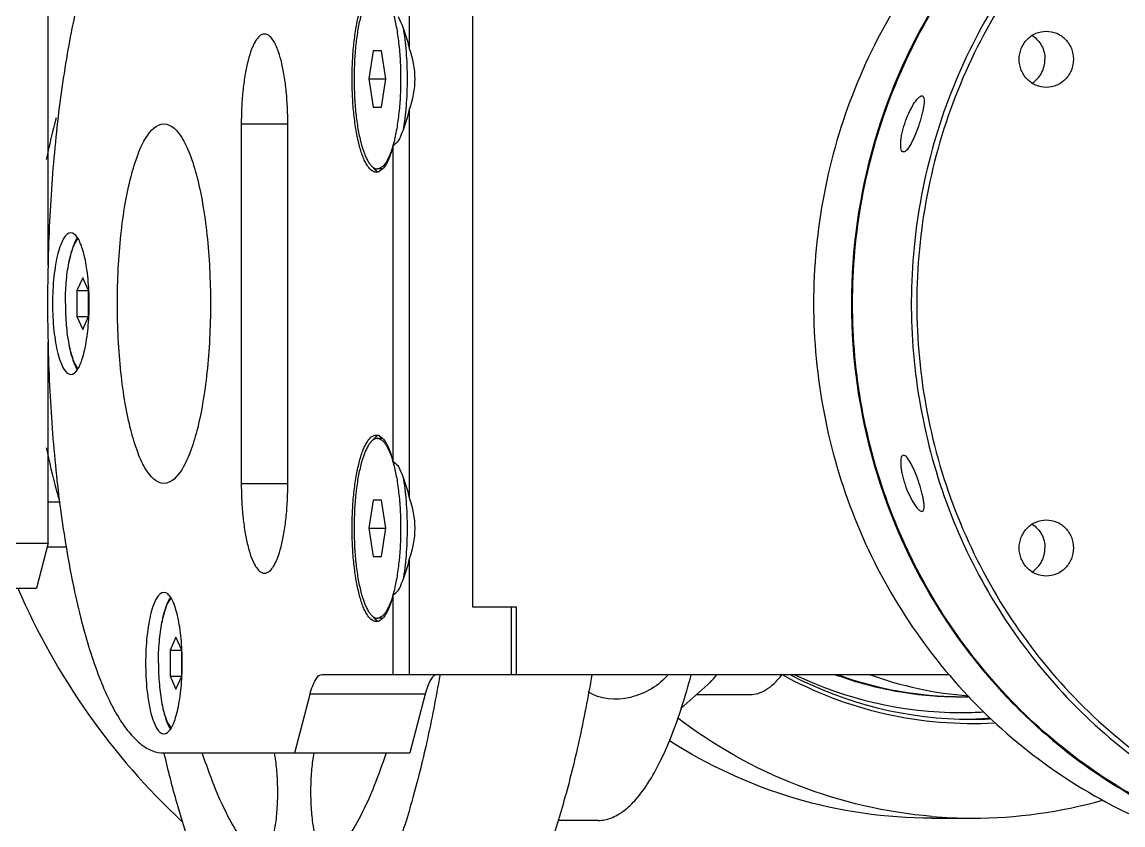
# Model space of a CAD drawing. Header units: millimetres. Extents: x 0 to 841, y 0 to 594.
# Drawn here: x 559.56 to 584.05, y 220.45 to 238.32 of the extents above; entities that cross this region are included whole.
import ezdxf

# ---------------------------------------------------------------- set-up
doc = ezdxf.new("R2010")
doc.units = ezdxf.units.MM
doc.header["$LTSCALE"] = 46.255
doc.layers.get('0').update_dxf_attribs({"linetype": 'CONTINUOUS'})
doc.layers.add('APSF_BLANK_LAYER', color=7, linetype='CONTINUOUS')
doc.layers.add('AXIS', color=7, linetype='CONTINUOUS')

msp = doc.modelspace()

# ---------------------------------------------------------------- linework, layer by layer
at = {"color": 7, "linetype": 'CONTINUOUS'}
for p, q in [((560.142, 232.91), (560.142, 245.725)), ((569.585, 238.805), (569.585, 225.305)), ((567.372, 237.68), (567.279, 237.055)), ((567.559, 237.68), (567.372, 237.68)), ((567.653, 237.055), (567.559, 237.68)), ((567.279, 237.055), (567.653, 237.055)), ((567.279, 237.055), (567.372, 236.43)), ((567.559, 236.43), (567.653, 237.055)), ((567.372, 236.43), (567.559, 236.43)), ((567.573, 235.055), (567.466, 235.055)), ((560.142, 233.396), (560.161, 233.415)), ((560.913, 232.632), (560.784, 232.344)), ((561.043, 232.344), (560.913, 232.632)), ((560.784, 232.344), (561.043, 232.344)), ((560.784, 232.344), (560.784, 231.766)), ((561.043, 231.766), (561.043, 232.344)), ((560.784, 231.766), (561.043, 231.766)), ((560.784, 231.766), (560.913, 231.478)), ((560.913, 231.478), (561.043, 231.766)), ((560.142, 226.725), (560.142, 231.2)), ((567.573, 229.055), (567.466, 229.055)), ((567.372, 227.68), (567.279, 227.055)), ((567.559, 227.68), (567.372, 227.68)), ((567.653, 227.055), (567.559, 227.68)), ((567.279, 227.055), (567.653, 227.055)), ((567.279, 227.055), (567.372, 226.43)), ((567.559, 226.43), (567.653, 227.055)), ((558.934, 226.725), (560.142, 226.725)), ((560.142, 226.725), (559.883, 225.725)), ((567.372, 226.43), (567.559, 226.43)), ((558.028, 225.725), (559.883, 225.725)), ((569.585, 225.305), (570.551, 225.305)), ((570.454, 223.805), (570.454, 225.305)), ((570.551, 225.305), (570.551, 223.805)), ((567.573, 225.055), (567.466, 225.055)), ((562.984, 224.632), (562.854, 224.344)), ((563.113, 224.344), (562.984, 224.632)), ((562.854, 224.344), (563.113, 224.344)), ((562.854, 224.344), (562.854, 223.766)), ((563.113, 223.766), (563.113, 224.344)), ((562.854, 223.766), (563.113, 223.766)), ((562.854, 223.766), (562.984, 223.478)), ((562.984, 223.478), (563.113, 223.766)), ((566.244, 223.805), (580.184, 223.805)), ((568.856, 223.792), (568.855, 223.785)), ((565.63, 222.055), (565.969, 223.366)), ((568.529, 223.366), (565.969, 223.366)), ((568.529, 223.366), (568.19, 222.055)), ((562.718, 222.055), (568.19, 222.055))]:
    msp.add_line(p, q, dxfattribs=at)
for centre, radius, start, end in [((575.743, 232.067), 15.964, 165.0246, 168.4504), ((565.25, 236.305), 2.666, 344.0113, 344.4153), ((575.743, 232.043), 15.964, 191.5496, 194.9754), ((565.25, 227.805), 2.666, 15.5847, 15.9887), ((575.709, 232.034), 15.928, 194.9763, 196.0379), ((565.25, 226.305), 2.666, 344.0113, 344.4153), ((580.511, 231.498), 8.193, 249.9315, 269.985), ((581.228, 231.517), 8.212, 249.9479, 265.7329), ((580.677, 231.429), 8.624, 270.0013, 272.7612), ((580.701, 231.318), 10.713, 270.0124, 285.6957)]:
    msp.add_arc(centre, radius, start, end, dxfattribs=at)
for points, knots in [([(589.247, 219.587), (588.495, 219.643), (586.996, 219.902), (584.862, 220.717), (582.913, 221.928), (581.216, 223.494), (579.832, 225.359), (578.808, 227.457), (578.179, 229.715), (577.967, 232.055), (578.179, 234.395), (578.808, 236.653), (579.832, 238.751), (581.216, 240.616), (582.913, 242.182), (584.862, 243.393), (586.996, 244.208), (588.495, 244.467), (589.247, 244.523)], [0, 0, 0, 0, 0.061424, 0.123047, 0.184987, 0.247314, 0.310043, 0.373132, 0.436494, 0.5, 0.563506, 0.626867, 0.689957, 0.752686, 0.815013, 0.876953, 0.938576, 1, 1, 1, 1]), ([(590.116, 244.482), (589.358, 244.397), (587.851, 244.076), (585.726, 243.163), (583.804, 241.853), (582.157, 240.192), (580.843, 238.24), (579.907, 236.068), (579.383, 233.752), (579.29, 231.376), (579.63, 229.025), (580.392, 226.781), (581.549, 224.725), (583.059, 222.931), (584.87, 221.464), (586.917, 220.375), (589.126, 219.706), (590.656, 219.555), (591.418, 219.555)], [0, 0, 0, 0, 0.061464, 0.12316, 0.185197, 0.247633, 0.310471, 0.373656, 0.437084, 0.500619, 0.564112, 0.627416, 0.690413, 0.753025, 0.815229, 0.877061, 0.938606, 1, 1, 1, 1]), ([(591.444, 244.455), (590.661, 244.455), (589.089, 244.295), (586.826, 243.583), (584.741, 242.427), (582.915, 240.874), (581.417, 238.982), (580.305, 236.826), (579.621, 234.487), (579.39, 232.055), (579.621, 229.623), (580.305, 227.284), (581.417, 225.128), (582.915, 223.236), (584.741, 221.683), (586.826, 220.527), (589.089, 219.815), (590.661, 219.655), (591.444, 219.655)], [0, 0, 0, 0, 0.061433, 0.123029, 0.18493, 0.247223, 0.309939, 0.373043, 0.436442, 0.5, 0.563558, 0.626957, 0.690061, 0.752777, 0.81507, 0.876971, 0.938567, 1, 1, 1, 1]), ([(562.718, 242.055), (562.632, 242.055), (562.448, 242.018), (562.191, 241.862), (561.945, 241.614), (561.708, 241.278), (561.481, 240.856), (561.176, 240.14), (560.847, 239.052), (560.536, 237.549), (560.305, 235.838), (560.162, 233.983), (560.114, 232.055), (560.162, 230.127), (560.305, 228.272), (560.536, 226.561), (560.847, 225.058), (561.176, 223.97), (561.481, 223.254), (561.708, 222.832), (561.945, 222.496), (562.191, 222.248), (562.448, 222.092), (562.632, 222.055), (562.718, 222.055)], [0, 0, 0, 0, 0.011999, 0.02546, 0.041394, 0.060358, 0.082588, 0.108128, 0.168733, 0.240732, 0.321847, 0.409301, 0.5, 0.590699, 0.678153, 0.759268, 0.831267, 0.891872, 0.917412, 0.939642, 0.958606, 0.97454, 0.988001, 1, 1, 1, 1]), ([(567.466, 239.055), (567.449, 239.055), (567.412, 239.048), (567.36, 239.016), (567.311, 238.967), (567.264, 238.9), (567.218, 238.815), (567.157, 238.672), (567.092, 238.454), (567.029, 238.154), (566.983, 237.812), (566.955, 237.441), (566.945, 237.055), (566.955, 236.669), (566.983, 236.298), (567.029, 235.956), (567.092, 235.656), (567.157, 235.438), (567.218, 235.295), (567.264, 235.21), (567.311, 235.143), (567.36, 235.094), (567.412, 235.062), (567.449, 235.055), (567.466, 235.055)], [0, 0, 0, 0, 0.011999, 0.02546, 0.041394, 0.060358, 0.082588, 0.108128, 0.168733, 0.240732, 0.321847, 0.409301, 0.5, 0.590699, 0.678153, 0.759268, 0.831267, 0.891872, 0.917412, 0.939642, 0.958606, 0.97454, 0.988001, 1, 1, 1, 1]), ([(567.818, 238.521), (567.846, 238.419), (567.895, 238.198), (567.945, 237.845), (567.977, 237.458), (567.987, 237.055), (567.977, 236.652), (567.945, 236.265), (567.895, 235.912), (567.846, 235.691), (567.818, 235.589)], [0, 0, 0, 0, 0.10702, 0.229165, 0.361871, 0.5, 0.638129, 0.770835, 0.89298, 1, 1, 1, 1]), ([(568.033, 238.209), (568.067, 238.028), (568.114, 237.644), (568.136, 237.055), (568.114, 236.466), (568.067, 236.082), (568.033, 235.901)], [0, 0, 0, 0, 0.238612, 0.5, 0.761388, 1, 1, 1, 1]), ([(582.035, 238.021), (582.078, 237.993), (582.158, 237.925), (582.248, 237.797), (582.304, 237.65), (582.317, 237.545), (582.317, 237.493)], [0, 0, 0, 0, 0.247243, 0.496627, 0.747789, 1, 1, 1, 1]), ([(582.035, 236.964), (582.078, 236.992), (582.158, 237.06), (582.248, 237.188), (582.304, 237.335), (582.317, 237.44), (582.317, 237.493)], [0, 0, 0, 0, 0.247243, 0.496627, 0.747789, 1, 1, 1, 1]), ([(561.683, 232.055), (561.683, 232.315), (561.696, 232.826), (561.753, 233.568), (561.845, 234.253), (561.97, 234.854), (562.101, 235.288), (562.224, 235.577), (562.362, 235.837), (562.552, 236.055), (562.718, 236.055)], [0, 0, 0, 0, 0.182243, 0.357951, 0.520935, 0.665598, 0.787368, 0.838686, 0.88335, 1, 1, 1, 1]), ([(562.718, 236.055), (562.885, 236.055), (563.074, 235.837), (563.212, 235.577), (563.336, 235.288), (563.467, 234.854), (563.591, 234.253), (563.684, 233.568), (563.741, 232.826), (563.754, 232.315), (563.754, 232.055)], [0, 0, 0, 0, 0.11665, 0.161314, 0.212632, 0.334402, 0.479065, 0.642049, 0.817757, 1, 1, 1, 1]), ([(567.813, 235.571), (567.791, 235.496), (567.757, 235.391), (567.698, 235.265), (567.655, 235.191), (567.611, 235.132), (567.564, 235.089), (567.516, 235.061), (567.482, 235.055), (567.466, 235.055)], [0, 0, 0, 0, 0.355853, 0.505892, 0.636847, 0.749216, 0.844576, 0.926267, 1, 1, 1, 1]), ([(560.525, 232.055), (560.525, 232.214), (560.537, 232.518), (560.584, 232.881), (560.641, 233.134), (560.689, 233.287), (560.742, 233.408), (560.785, 233.474), (560.808, 233.499)], [0, 0, 0, 0, 0.320708, 0.610417, 0.73505, 0.842492, 0.930955, 1, 1, 1, 1]), ([(560.525, 232.055), (560.525, 231.896), (560.537, 231.592), (560.584, 231.229), (560.641, 230.976), (560.689, 230.823), (560.742, 230.702), (560.785, 230.636), (560.808, 230.611)], [0, 0, 0, 0, 0.320708, 0.610417, 0.73505, 0.842492, 0.930955, 1, 1, 1, 1]), ([(562.718, 228.055), (562.552, 228.055), (562.362, 228.273), (562.224, 228.533), (562.101, 228.822), (561.97, 229.256), (561.845, 229.857), (561.753, 230.542), (561.696, 231.284), (561.683, 231.795), (561.683, 232.055)], [0, 0, 0, 0, 0.11665, 0.161314, 0.212632, 0.334402, 0.479065, 0.642049, 0.817757, 1, 1, 1, 1]), ([(563.754, 232.055), (563.754, 231.795), (563.741, 231.284), (563.684, 230.542), (563.591, 229.857), (563.467, 229.256), (563.336, 228.822), (563.212, 228.533), (563.074, 228.273), (562.885, 228.055), (562.718, 228.055)], [0, 0, 0, 0, 0.182243, 0.357951, 0.520935, 0.665598, 0.787368, 0.838686, 0.88335, 1, 1, 1, 1]), ([(567.466, 229.055), (567.449, 229.055), (567.412, 229.048), (567.36, 229.016), (567.311, 228.967), (567.264, 228.9), (567.218, 228.815), (567.157, 228.672), (567.092, 228.454), (567.029, 228.154), (566.983, 227.812), (566.955, 227.441), (566.945, 227.055), (566.955, 226.669), (566.983, 226.298), (567.029, 225.956), (567.092, 225.656), (567.157, 225.438), (567.218, 225.295), (567.264, 225.21), (567.311, 225.143), (567.36, 225.094), (567.412, 225.062), (567.449, 225.055), (567.466, 225.055)], [0, 0, 0, 0, 0.011999, 0.02546, 0.041394, 0.060358, 0.082588, 0.108128, 0.168733, 0.240732, 0.321847, 0.409301, 0.5, 0.590699, 0.678153, 0.759268, 0.831267, 0.891872, 0.917412, 0.939642, 0.958606, 0.97454, 0.988001, 1, 1, 1, 1]), ([(567.466, 229.055), (567.482, 229.055), (567.516, 229.049), (567.564, 229.021), (567.611, 228.978), (567.655, 228.919), (567.698, 228.845), (567.757, 228.719), (567.791, 228.614), (567.813, 228.539)], [0, 0, 0, 0, 0.073733, 0.155424, 0.250784, 0.363153, 0.494108, 0.644147, 1, 1, 1, 1]), ([(567.818, 228.521), (567.846, 228.419), (567.895, 228.198), (567.945, 227.845), (567.977, 227.458), (567.987, 227.055), (567.977, 226.652), (567.945, 226.265), (567.895, 225.912), (567.846, 225.691), (567.818, 225.589)], [0, 0, 0, 0, 0.10702, 0.229165, 0.361871, 0.5, 0.638129, 0.770835, 0.89298, 1, 1, 1, 1]), ([(568.033, 228.209), (568.067, 228.028), (568.114, 227.644), (568.136, 227.055), (568.114, 226.466), (568.067, 226.082), (568.033, 225.901)], [0, 0, 0, 0, 0.238612, 0.5, 0.761388, 1, 1, 1, 1]), ([(582.035, 227.146), (582.078, 227.118), (582.158, 227.05), (582.248, 226.922), (582.304, 226.775), (582.317, 226.67), (582.317, 226.618)], [0, 0, 0, 0, 0.247243, 0.496627, 0.747789, 1, 1, 1, 1]), ([(582.035, 226.089), (582.078, 226.117), (582.158, 226.185), (582.248, 226.313), (582.304, 226.46), (582.317, 226.565), (582.317, 226.618)], [0, 0, 0, 0, 0.247243, 0.496627, 0.747789, 1, 1, 1, 1]), ([(559.469, 225.72), (559.891, 224.742), (560.934, 222.875), (562.338, 221.261), (563.111, 220.54)], [0, 0, 0, 0, 0.501686, 1, 1, 1, 1]), ([(567.813, 225.571), (567.791, 225.496), (567.757, 225.391), (567.698, 225.265), (567.655, 225.191), (567.611, 225.132), (567.564, 225.089), (567.516, 225.061), (567.482, 225.055), (567.466, 225.055)], [0, 0, 0, 0, 0.355853, 0.505892, 0.636847, 0.749216, 0.844576, 0.926267, 1, 1, 1, 1]), ([(562.596, 224.055), (562.596, 224.214), (562.608, 224.518), (562.655, 224.881), (562.712, 225.134), (562.759, 225.287), (562.812, 225.408), (562.856, 225.474), (562.879, 225.499)], [0, 0, 0, 0, 0.320708, 0.610417, 0.73505, 0.842492, 0.930955, 1, 1, 1, 1]), ([(562.596, 224.055), (562.596, 223.896), (562.608, 223.592), (562.655, 223.229), (562.712, 222.976), (562.759, 222.823), (562.812, 222.702), (562.856, 222.636), (562.879, 222.611)], [0, 0, 0, 0, 0.320708, 0.610417, 0.73505, 0.842492, 0.930955, 1, 1, 1, 1]), ([(568.855, 223.785), (568.77, 223.29), (568.589, 222.349), (568.261, 221.024), (567.895, 219.864), (567.496, 218.887), (567.068, 218.105), (566.619, 217.524), (566.2, 217.2), (565.862, 217.075), (565.696, 217.055), (565.616, 217.055)], [0, 0, 0, 0, 0.192057, 0.366896, 0.522462, 0.657244, 0.770521, 0.86282, 0.93692, 0.969249, 1, 1, 1, 1]), ([(565.969, 223.366), (565.986, 223.429), (566.021, 223.542), (566.09, 223.699), (566.181, 223.805), (566.244, 223.805)], [0, 0, 0, 0, 0.364256, 0.65106, 1, 1, 1, 1]), ([(568.803, 223.805), (568.741, 223.805), (568.649, 223.699), (568.581, 223.542), (568.545, 223.429), (568.529, 223.366)], [0, 0, 0, 0, 0.34894, 0.635744, 1, 1, 1, 1]), ([(572.378, 220.555), (572.474, 220.555), (572.68, 220.596), (572.97, 220.767), (573.248, 221.039), (573.515, 221.409), (573.772, 221.875), (574.117, 222.665), (574.321, 223.32), (574.446, 223.785)], [0, 0, 0, 0, 0.071976, 0.15237, 0.247098, 0.359469, 0.490947, 0.641875, 1, 1, 1, 1]), ([(563.572, 222.047), (563.727, 221.572), (563.979, 220.913), (564.414, 220.157), (564.644, 219.862), (564.762, 219.739)], [0, 0, 0, 0, 0.573428, 0.804819, 1, 1, 1, 1]), ([(564.862, 219.688), (564.902, 219.688), (564.966, 219.733), (565.022, 219.817), (565.09, 219.957), (565.157, 220.187), (565.215, 220.516), (565.248, 220.893), (565.254, 221.293), (565.234, 221.684), (565.201, 221.938), (565.179, 222.058)], [0, 0, 0, 0, 0.047839, 0.082073, 0.124582, 0.233818, 0.370787, 0.526793, 0.691217, 0.852662, 1, 1, 1, 1]), ([(566.053, 222.058), (566.031, 221.938), (565.998, 221.684), (565.978, 221.293), (565.984, 220.893), (566.017, 220.516), (566.075, 220.187), (566.142, 219.957), (566.21, 219.817), (566.266, 219.733), (566.33, 219.688), (566.37, 219.688)], [0, 0, 0, 0, 0.147338, 0.308783, 0.473207, 0.629213, 0.766182, 0.875418, 0.917927, 0.952161, 1, 1, 1, 1]), ([(566.47, 219.739), (566.588, 219.862), (566.817, 220.156), (567.252, 220.911), (567.504, 221.569), (567.659, 222.043)], [0, 0, 0, 0, 0.195233, 0.426618, 1, 1, 1, 1])]:
    msp.add_open_spline(points, degree=3, knots=knots, dxfattribs=at)
at = {"color": 40, "linetype": 'CONTINUOUS'}
msp.add_open_spline([(577.633, 223.803), (577.689, 223.785), (577.774, 223.757), (577.872, 223.724), (577.928, 223.705), (577.97, 223.691), (578.005, 223.679), (578.033, 223.67), (578.051, 223.664), (578.065, 223.659), (578.074, 223.657), (578.08, 223.655), (578.083, 223.653), (578.087, 223.652), (578.091, 223.651), (578.102, 223.648), (578.118, 223.644), (578.14, 223.638), (578.161, 223.632), (578.19, 223.625), (578.239, 223.611), (578.311, 223.592), (578.382, 223.573), (578.432, 223.559), (578.461, 223.551), (578.482, 223.546), (578.504, 223.54), (578.52, 223.536), (578.53, 223.533), (578.535, 223.531), (578.538, 223.53), (578.542, 223.53), (578.548, 223.528), (578.557, 223.526), (578.572, 223.523), (578.59, 223.52), (578.619, 223.514), (578.655, 223.506), (578.698, 223.497), (578.742, 223.488), (578.785, 223.479), (578.828, 223.47), (578.872, 223.461), (578.908, 223.453), (578.937, 223.447), (578.955, 223.443), (578.969, 223.44), (578.98, 223.438), (578.989, 223.436), (578.995, 223.435), (578.999, 223.434), (579.002, 223.433), (579.005, 223.433), (579.009, 223.432), (579.015, 223.431), (579.025, 223.43), (579.037, 223.428), (579.052, 223.426), (579.072, 223.423), (579.103, 223.419), (579.141, 223.413), (579.188, 223.406), (579.235, 223.399), (579.281, 223.392), (579.328, 223.385), (579.374, 223.378), (579.413, 223.373), (579.444, 223.368), (579.463, 223.365), (579.479, 223.363), (579.489, 223.361), (579.495, 223.36), (579.499, 223.36), (579.503, 223.36), (579.507, 223.359), (579.515, 223.359), (579.524, 223.358), (579.539, 223.356), (579.557, 223.355), (579.579, 223.353), (579.608, 223.35), (579.66, 223.346), (579.733, 223.339), (579.807, 223.333), (579.858, 223.329), (579.888, 223.326), (579.91, 223.324), (579.928, 223.322), (579.943, 223.321), (579.952, 223.32), (579.959, 223.32), (579.964, 223.319), (579.968, 223.319), (579.971, 223.319), (579.978, 223.319), (579.988, 223.318), (580.003, 223.318), (580.022, 223.317), (580.053, 223.317), (580.091, 223.315), (580.137, 223.314), (580.198, 223.312), (580.275, 223.31), (580.366, 223.308), (580.428, 223.306), (580.458, 223.305)], degree=3, knots=[0, 0, 0, 0, 0.0625, 0.09375, 0.109375, 0.125, 0.140625, 0.148438, 0.15625, 0.160156, 0.164062, 0.166016, 0.166992, 0.167969, 0.169922, 0.171875, 0.179688, 0.1875, 0.195312, 0.203125, 0.21875, 0.25, 0.28125, 0.296875, 0.304688, 0.3125, 0.320312, 0.328125, 0.330078, 0.332031, 0.333008, 0.333984, 0.335938, 0.339844, 0.34375, 0.351562, 0.359375, 0.375, 0.390625, 0.40625, 0.421875, 0.4375, 0.453125, 0.46875, 0.476562, 0.484375, 0.488281, 0.492188, 0.496094, 0.498047, 0.499023, 0.5, 0.500977, 0.501953, 0.503906, 0.507812, 0.511719, 0.515625, 0.523438, 0.53125, 0.546875, 0.5625, 0.578125, 0.59375, 0.609375, 0.625, 0.640625, 0.648438, 0.65625, 0.660156, 0.664062, 0.666016, 0.666992, 0.667969, 0.669922, 0.671875, 0.675781, 0.679688, 0.6875, 0.695312, 0.703125, 0.71875, 0.75, 0.78125, 0.796875, 0.804688, 0.8125, 0.820312, 0.824219, 0.828125, 0.830078, 0.832031, 0.833008, 0.833984, 0.835938, 0.839844, 0.84375, 0.851562, 0.859375, 0.875, 0.890625, 0.90625, 0.9375, 0.96875, 1, 1, 1, 1], dxfattribs=at)
at = {"layer": 'APSF_BLANK_LAYER', "color": 7, "linetype": 'CONTINUOUS'}
for centre, radius, start, end in [((580.449, 231.494), 8.539, 244.3343, 269.9684), ((580.444, 231.449), 8.494, 270.0011, 273.4408), ((580.405, 231.458), 8.653, 271.7995, 274.4605)]:
    msp.add_arc(centre, radius, start, end, dxfattribs=at)
at = {"layer": 'AXIS', "color": 7, "linetype": 'CONTINUOUS'}
for p, q in [((568.184, 237.728), (568.184, 240.305)), ((568.184, 227.728), (568.184, 236.382)), ((564.439, 236.055), (565.475, 236.055)), ((564.439, 236.055), (564.439, 228.055)), ((565.475, 228.055), (565.475, 236.055)), ((567.817, 228.539), (567.817, 235.571)), ((564.439, 228.055), (565.475, 228.055)), ((560.142, 227.645), (560.403, 227.645)), ((560.121, 226.645), (560.531, 226.645)), ((568.184, 223.805), (568.184, 226.382)), ((567.817, 223.805), (567.817, 225.571)), ((576.477, 223.792), (576.464, 223.799)), ((574.22, 223.046), (574.816, 223.578)), ((574.566, 223.355), (575.758, 223.355)), ((580.509, 223.305), (580.639, 223.305)), ((572.378, 220.555), (571.483, 220.555)), ((579.798, 220.605), (580.703, 220.605))]:
    msp.add_line(p, q, dxfattribs=at)
for centre, radius, start, end in [((567.423, 235.173), 0.197, 297.6167, 298.8053), ((567.303, 235.319), 0.386, 314.4847, 318.7732), ((555.061, 232.055), 5.995, 357.2287, 2.7713), ((567.423, 228.937), 0.197, 61.2003, 62.4378), ((567.303, 228.791), 0.386, 41.2232, 45.5166), ((567.423, 225.173), 0.197, 297.6167, 298.8053), ((567.303, 225.319), 0.386, 314.4847, 318.7732), ((557.131, 224.055), 5.995, 357.2287, 2.7713), ((580.683, 231.492), 8.687, 242.4758, 269.9614), ((580.704, 231.298), 10.693, 265.148, 269.9976)]:
    msp.add_arc(centre, radius, start, end, dxfattribs=at)
for centre, start_param, end_param in [((566.041, 237.055), -0.797085, -0.727276), ((566.041, 227.055), 0.727276, 0.797085), ((566.041, 227.055), -0.797085, -0.727276)]:
    msp.add_ellipse(centre, major_axis=(2.541, 0), ratio=0.816497, start_param=start_param, end_param=end_param, dxfattribs=at)
for points, knots in [([(589.244, 244.555), (588.455, 244.555), (586.87, 244.393), (584.589, 243.676), (582.487, 242.511), (580.646, 240.945), (579.136, 239.038), (578.015, 236.864), (577.326, 234.506), (577.093, 232.055), (577.326, 229.604), (578.015, 227.246), (579.136, 225.072), (580.646, 223.165), (582.487, 221.599), (584.589, 220.434), (586.87, 219.717), (588.455, 219.555), (589.244, 219.555)], [0, 0, 0, 0, 0.061433, 0.123031, 0.184931, 0.247224, 0.30994, 0.373043, 0.436442, 0.5, 0.563558, 0.626957, 0.69006, 0.752776, 0.815069, 0.876969, 0.938567, 1, 1, 1, 1]), ([(585.305, 243.534), (584.767, 243.293), (583.722, 242.73), (582.295, 241.662), (581.032, 240.392), (579.602, 238.463), (578.352, 235.681), (577.841, 232.055), (578.352, 228.428), (579.603, 225.646), (581.032, 223.718), (582.296, 222.447), (583.723, 221.379), (584.768, 220.816), (585.306, 220.576)], [0, 0, 0, 0, 0.061622, 0.123526, 0.185739, 0.248262, 0.373797, 0.5, 0.626204, 0.751739, 0.814261, 0.876474, 0.938378, 1, 1, 1, 1]), ([(567.442, 234.98), (567.355, 234.98), (567.257, 235.093), (567.185, 235.228), (567.121, 235.378), (567.054, 235.603), (566.989, 235.915), (566.941, 236.27), (566.911, 236.655), (566.901, 237.055), (566.911, 237.455), (566.941, 237.84), (566.989, 238.195), (567.054, 238.507), (567.121, 238.732), (567.185, 238.882), (567.257, 239.017), (567.355, 239.13), (567.442, 239.13)], [0, 0, 0, 0, 0.058331, 0.080663, 0.106324, 0.167209, 0.23954, 0.321029, 0.408884, 0.499999, 0.591115, 0.67897, 0.760459, 0.83279, 0.893675, 0.919337, 0.941669, 1, 1, 1, 1]), ([(568.184, 237.728), (568.17, 237.789), (568.108, 238.031), (568.018, 238.265), (567.939, 238.435)], [0, 0, 0, 0, 0.252043, 1, 1, 1, 1]), ([(581.744, 237.493), (581.744, 237.574), (581.775, 237.737), (581.908, 237.945), (582.109, 238.085), (582.269, 238.117), (582.347, 238.117)], [0, 0, 0, 0, 0.254016, 0.505661, 0.754016, 1, 1, 1, 1]), ([(582.347, 238.117), (582.426, 238.117), (582.586, 238.085), (582.786, 237.945), (582.92, 237.737), (582.951, 237.574), (582.951, 237.493)], [0, 0, 0, 0, 0.245984, 0.494339, 0.745984, 1, 1, 1, 1]), ([(564.957, 238.055), (564.874, 238.055), (564.779, 237.946), (564.71, 237.816), (564.648, 237.672), (564.583, 237.455), (564.521, 237.154), (564.474, 236.812), (564.446, 236.441), (564.439, 236.185), (564.439, 236.055)], [0, 0, 0, 0, 0.116649, 0.161312, 0.21263, 0.334399, 0.479065, 0.642041, 0.817768, 1, 1, 1, 1]), ([(565.475, 236.055), (565.475, 236.185), (565.468, 236.441), (565.44, 236.812), (565.393, 237.154), (565.331, 237.455), (565.266, 237.672), (565.204, 237.816), (565.135, 237.946), (565.04, 238.055), (564.957, 238.055)], [0, 0, 0, 0, 0.182232, 0.357959, 0.520935, 0.665601, 0.78737, 0.838688, 0.883351, 1, 1, 1, 1]), ([(568.184, 236.382), (568.259, 236.597), (568.351, 237.055), (568.259, 237.513), (568.184, 237.728)], [0, 0, 0, 0, 0.5, 1, 1, 1, 1]), ([(582.347, 236.868), (582.269, 236.868), (582.109, 236.9), (581.908, 237.04), (581.775, 237.248), (581.744, 237.411), (581.744, 237.493)], [0, 0, 0, 0, 0.245984, 0.494339, 0.745984, 1, 1, 1, 1]), ([(582.951, 237.493), (582.951, 237.411), (582.92, 237.248), (582.786, 237.04), (582.586, 236.9), (582.426, 236.868), (582.347, 236.868)], [0, 0, 0, 0, 0.254016, 0.505661, 0.754016, 1, 1, 1, 1]), ([(579.172, 235.43), (579.161, 235.43), (579.136, 235.443), (579.118, 235.486), (579.108, 235.546), (579.107, 235.626), (579.116, 235.721), (579.141, 235.868), (579.194, 236.062), (579.281, 236.286), (579.381, 236.478), (579.469, 236.605), (579.536, 236.666), (579.567, 236.68), (579.58, 236.68)], [0, 0, 0, 0, 0.022409, 0.052717, 0.096109, 0.152753, 0.221023, 0.298558, 0.470709, 0.647714, 0.808169, 0.930666, 0.972108, 1, 1, 1, 1]), ([(579.58, 236.68), (579.59, 236.68), (579.614, 236.668), (579.628, 236.624), (579.632, 236.564), (579.626, 236.486), (579.611, 236.393), (579.579, 236.248), (579.523, 236.056), (579.441, 235.831), (579.353, 235.636), (579.276, 235.506), (579.215, 235.444), (579.184, 235.43), (579.172, 235.43)], [0, 0, 0, 0, 0.021778, 0.051088, 0.094037, 0.150669, 0.219175, 0.297168, 0.471148, 0.65068, 0.812202, 0.93267, 0.972671, 1, 1, 1, 1]), ([(567.939, 235.675), (567.966, 235.732), (568.066, 235.96), (568.143, 236.199), (568.184, 236.382)], [0, 0, 0, 0, 0.248124, 1, 1, 1, 1]), ([(567.817, 235.571), (567.789, 235.467), (567.733, 235.29), (567.645, 235.123), (567.594, 235.065)], [0, 0, 0, 0, 0.580665, 1, 1, 1, 1]), ([(567.378, 235.075), (567.381, 235.071), (567.394, 235.056), (567.408, 235.042), (567.419, 235.032)], [0, 0, 0, 0, 0.2635, 1, 1, 1, 1]), ([(567.514, 234.999), (567.508, 234.996), (567.485, 234.985), (567.46, 234.98), (567.442, 234.98)], [0, 0, 0, 0, 0.263521, 1, 1, 1, 1]), ([(567.574, 235.044), (567.569, 235.039), (567.552, 235.023), (567.533, 235.009), (567.517, 235.001)], [0, 0, 0, 0, 0.268098, 1, 1, 1, 1]), ([(560.648, 233.63), (560.582, 233.63), (560.486, 233.519), (560.414, 233.354), (560.352, 233.156), (560.304, 232.921), (560.254, 232.549), (560.231, 232.055), (560.254, 231.561), (560.304, 231.189), (560.352, 230.954), (560.414, 230.756), (560.486, 230.591), (560.582, 230.48), (560.648, 230.48)], [0, 0, 0, 0, 0.05834, 0.10629, 0.167189, 0.239537, 0.321045, 0.5, 0.678955, 0.760463, 0.832811, 0.89371, 0.94166, 1, 1, 1, 1]), ([(560.792, 233.527), (560.759, 233.477), (560.7, 233.35), (560.661, 233.216), (560.642, 233.14)], [0, 0, 0, 0, 0.432136, 1, 1, 1, 1]), ([(561.048, 232.345), (561.04, 232.515), (561.018, 232.76), (560.963, 233.067), (560.914, 233.257), (560.857, 233.414), (560.789, 233.547), (560.703, 233.63), (560.648, 233.63)], [0, 0, 0, 0, 0.365278, 0.526741, 0.668319, 0.78682, 0.880519, 1, 1, 1, 1]), ([(560.642, 233.14), (560.639, 233.126), (560.625, 233.069), (560.613, 233.011), (560.605, 232.967)], [0, 0, 0, 0, 0.240095, 1, 1, 1, 1]), ([(560.648, 230.48), (560.703, 230.48), (560.789, 230.563), (560.857, 230.696), (560.914, 230.853), (560.963, 231.043), (561.018, 231.35), (561.04, 231.595), (561.048, 231.765)], [0, 0, 0, 0, 0.119481, 0.21318, 0.331681, 0.473259, 0.634722, 1, 1, 1, 1]), ([(560.605, 231.143), (560.608, 231.128), (560.619, 231.07), (560.632, 231.013), (560.642, 230.97)], [0, 0, 0, 0, 0.259678, 1, 1, 1, 1]), ([(560.642, 230.97), (560.661, 230.894), (560.7, 230.76), (560.759, 230.633), (560.792, 230.583)], [0, 0, 0, 0, 0.567864, 1, 1, 1, 1]), ([(567.442, 224.98), (567.355, 224.98), (567.257, 225.093), (567.185, 225.228), (567.121, 225.378), (567.054, 225.603), (566.989, 225.915), (566.941, 226.27), (566.911, 226.655), (566.901, 227.055), (566.911, 227.455), (566.941, 227.84), (566.989, 228.195), (567.054, 228.507), (567.121, 228.732), (567.185, 228.882), (567.257, 229.017), (567.355, 229.13), (567.442, 229.13)], [0, 0, 0, 0, 0.058331, 0.080663, 0.106324, 0.167209, 0.23954, 0.321029, 0.408884, 0.499999, 0.591115, 0.67897, 0.760459, 0.83279, 0.893675, 0.919337, 0.941669, 1, 1, 1, 1]), ([(567.419, 229.078), (567.415, 229.075), (567.401, 229.062), (567.388, 229.047), (567.378, 229.035)], [0, 0, 0, 0, 0.23697, 1, 1, 1, 1]), ([(567.442, 229.13), (567.46, 229.13), (567.485, 229.125), (567.508, 229.114), (567.514, 229.111)], [0, 0, 0, 0, 0.736535, 1, 1, 1, 1]), ([(567.517, 229.109), (567.522, 229.107), (567.542, 229.094), (567.561, 229.079), (567.574, 229.066)], [0, 0, 0, 0, 0.233435, 1, 1, 1, 1]), ([(567.594, 229.045), (567.645, 228.987), (567.733, 228.82), (567.789, 228.643), (567.817, 228.539)], [0, 0, 0, 0, 0.419342, 1, 1, 1, 1]), ([(579.172, 228.68), (579.161, 228.68), (579.136, 228.667), (579.118, 228.624), (579.108, 228.564), (579.107, 228.484), (579.116, 228.389), (579.141, 228.242), (579.194, 228.048), (579.281, 227.824), (579.381, 227.632), (579.469, 227.505), (579.536, 227.444), (579.567, 227.43), (579.58, 227.43)], [0, 0, 0, 0, 0.022409, 0.052719, 0.096112, 0.152757, 0.221027, 0.298564, 0.470715, 0.647721, 0.808174, 0.930668, 0.972107, 1, 1, 1, 1]), ([(579.58, 227.43), (579.59, 227.43), (579.614, 227.442), (579.628, 227.486), (579.632, 227.546), (579.626, 227.624), (579.611, 227.717), (579.579, 227.862), (579.523, 228.054), (579.441, 228.279), (579.353, 228.474), (579.276, 228.604), (579.215, 228.666), (579.184, 228.68), (579.172, 228.68)], [0, 0, 0, 0, 0.021778, 0.05109, 0.09404, 0.150673, 0.219182, 0.297175, 0.471154, 0.650685, 0.812205, 0.932673, 0.972671, 1, 1, 1, 1]), ([(568.184, 227.728), (568.17, 227.789), (568.108, 228.031), (568.018, 228.265), (567.939, 228.435)], [0, 0, 0, 0, 0.252043, 1, 1, 1, 1]), ([(564.439, 228.055), (564.439, 227.925), (564.446, 227.669), (564.474, 227.298), (564.521, 226.956), (564.583, 226.655), (564.648, 226.438), (564.71, 226.294), (564.779, 226.164), (564.874, 226.055), (564.957, 226.055)], [0, 0, 0, 0, 0.182232, 0.357959, 0.520935, 0.665601, 0.78737, 0.838688, 0.883351, 1, 1, 1, 1]), ([(564.957, 226.055), (565.04, 226.055), (565.135, 226.164), (565.204, 226.294), (565.266, 226.438), (565.331, 226.655), (565.393, 226.956), (565.44, 227.298), (565.468, 227.669), (565.475, 227.925), (565.475, 228.055)], [0, 0, 0, 0, 0.116649, 0.161312, 0.21263, 0.334399, 0.479065, 0.642041, 0.817768, 1, 1, 1, 1]), ([(568.184, 226.382), (568.259, 226.597), (568.351, 227.055), (568.259, 227.513), (568.184, 227.728)], [0, 0, 0, 0, 0.5, 1, 1, 1, 1]), ([(581.744, 226.618), (581.744, 226.699), (581.775, 226.862), (581.908, 227.07), (582.109, 227.21), (582.269, 227.242), (582.347, 227.242)], [0, 0, 0, 0, 0.254016, 0.505661, 0.754016, 1, 1, 1, 1]), ([(582.347, 227.242), (582.426, 227.242), (582.586, 227.21), (582.786, 227.07), (582.92, 226.862), (582.951, 226.699), (582.951, 226.618)], [0, 0, 0, 0, 0.245984, 0.494339, 0.745984, 1, 1, 1, 1]), ([(582.347, 225.993), (582.269, 225.993), (582.109, 226.025), (581.908, 226.165), (581.775, 226.373), (581.744, 226.536), (581.744, 226.618)], [0, 0, 0, 0, 0.245984, 0.494339, 0.745984, 1, 1, 1, 1]), ([(582.951, 226.618), (582.951, 226.536), (582.92, 226.373), (582.786, 226.165), (582.586, 226.025), (582.426, 225.993), (582.347, 225.993)], [0, 0, 0, 0, 0.254016, 0.505661, 0.754016, 1, 1, 1, 1]), ([(567.939, 225.675), (567.966, 225.732), (568.066, 225.96), (568.143, 226.199), (568.184, 226.382)], [0, 0, 0, 0, 0.248124, 1, 1, 1, 1]), ([(562.718, 225.63), (562.653, 225.63), (562.557, 225.519), (562.484, 225.354), (562.423, 225.156), (562.375, 224.921), (562.324, 224.549), (562.301, 224.055), (562.324, 223.561), (562.375, 223.189), (562.423, 222.954), (562.484, 222.756), (562.557, 222.591), (562.653, 222.48), (562.718, 222.48)], [0, 0, 0, 0, 0.05834, 0.10629, 0.167189, 0.239537, 0.321045, 0.5, 0.678955, 0.760463, 0.832811, 0.89371, 0.94166, 1, 1, 1, 1]), ([(563.119, 224.345), (563.111, 224.515), (563.089, 224.76), (563.033, 225.067), (562.985, 225.257), (562.928, 225.414), (562.859, 225.547), (562.774, 225.63), (562.718, 225.63)], [0, 0, 0, 0, 0.365278, 0.526741, 0.668319, 0.78682, 0.880519, 1, 1, 1, 1]), ([(567.817, 225.571), (567.789, 225.467), (567.733, 225.29), (567.645, 225.123), (567.594, 225.065)], [0, 0, 0, 0, 0.580665, 1, 1, 1, 1]), ([(562.863, 225.527), (562.829, 225.477), (562.77, 225.35), (562.731, 225.216), (562.713, 225.14)], [0, 0, 0, 0, 0.432136, 1, 1, 1, 1]), ([(562.713, 225.14), (562.709, 225.126), (562.696, 225.069), (562.684, 225.011), (562.676, 224.967)], [0, 0, 0, 0, 0.240095, 1, 1, 1, 1]), ([(567.378, 225.075), (567.381, 225.071), (567.394, 225.056), (567.408, 225.042), (567.419, 225.032)], [0, 0, 0, 0, 0.2635, 1, 1, 1, 1]), ([(567.514, 224.999), (567.508, 224.996), (567.485, 224.985), (567.46, 224.98), (567.442, 224.98)], [0, 0, 0, 0, 0.263521, 1, 1, 1, 1]), ([(567.574, 225.044), (567.569, 225.039), (567.552, 225.023), (567.533, 225.009), (567.517, 225.001)], [0, 0, 0, 0, 0.268098, 1, 1, 1, 1]), ([(562.718, 222.48), (562.774, 222.48), (562.859, 222.563), (562.928, 222.696), (562.985, 222.853), (563.033, 223.043), (563.089, 223.35), (563.111, 223.595), (563.119, 223.765)], [0, 0, 0, 0, 0.119481, 0.21318, 0.331681, 0.473259, 0.634722, 1, 1, 1, 1]), ([(572.238, 223.799), (572.154, 223.303), (571.972, 222.36), (571.644, 221.032), (571.278, 219.871), (570.878, 218.891), (570.451, 218.107), (570.001, 217.525), (569.582, 217.2), (569.243, 217.075), (569.077, 217.055), (568.997, 217.055)], [0, 0, 0, 0, 0.192063, 0.36692, 0.522505, 0.657304, 0.770589, 0.862882, 0.93696, 0.969271, 1, 1, 1, 1]), ([(573.941, 223.802), (573.726, 223.552), (573.145, 223.198), (572.416, 223.238), (572.156, 223.416)], [0, 0, 0, 0, 0.510722, 1, 1, 1, 1]), ([(574.816, 223.578), (574.833, 223.594), (574.905, 223.661), (574.97, 223.736), (575.017, 223.795)], [0, 0, 0, 0, 0.234753, 1, 1, 1, 1]), ([(575.758, 223.355), (575.819, 223.355), (575.946, 223.375), (576.129, 223.464), (576.306, 223.607), (576.413, 223.728), (576.466, 223.795)], [0, 0, 0, 0, 0.211257, 0.440057, 0.700045, 1, 1, 1, 1]), ([(581.197, 222.719), (580.386, 222.673), (578.738, 222.81), (577.193, 223.4), (576.477, 223.792)], [0, 0, 0, 0, 0.498998, 1, 1, 1, 1]), ([(562.676, 223.143), (562.678, 223.128), (562.689, 223.07), (562.702, 223.013), (562.713, 222.97)], [0, 0, 0, 0, 0.259678, 1, 1, 1, 1]), ([(562.713, 222.97), (562.731, 222.894), (562.77, 222.76), (562.829, 222.633), (562.863, 222.583)], [0, 0, 0, 0, 0.567864, 1, 1, 1, 1]), ([(579.799, 220.643), (578.785, 220.729), (576.764, 221.197), (574.958, 222.215), (574.143, 222.837)], [0, 0, 0, 0, 0.49841, 1, 1, 1, 1]), ([(579.798, 220.605), (578.776, 220.605), (576.716, 220.903), (574.826, 221.773), (573.962, 222.328)], [0, 0, 0, 0, 0.498709, 1, 1, 1, 1]), ([(565.616, 217.055), (565.478, 217.055), (565.18, 217.12), (564.768, 217.389), (564.375, 217.813), (563.999, 218.388), (563.641, 219.109), (563.304, 219.97), (562.992, 220.963), (562.811, 221.673), (562.724, 222.047)], [0, 0, 0, 0, 0.068515, 0.146448, 0.24007, 0.352574, 0.48515, 0.63781, 0.809834, 1, 1, 1, 1])]:
    msp.add_open_spline(points, degree=3, knots=knots, dxfattribs=at)
for points in [[(567.419, 235.032), (567.431, 235.022), (567.443, 235.012), (567.457, 235.004)], [(567.457, 235.004), (567.471, 234.996), (567.486, 234.989), (567.502, 234.985)], [(567.457, 229.106), (567.443, 229.098), (567.431, 229.088), (567.419, 229.078)], [(567.502, 229.125), (567.486, 229.121), (567.471, 229.114), (567.457, 229.106)], [(567.419, 225.032), (567.431, 225.022), (567.443, 225.012), (567.457, 225.004)], [(567.457, 225.004), (567.471, 224.996), (567.486, 224.989), (567.502, 224.985)]]:
    msp.add_open_spline(points, degree=3, dxfattribs=at)

doc.saveas('drawing.dxf')
